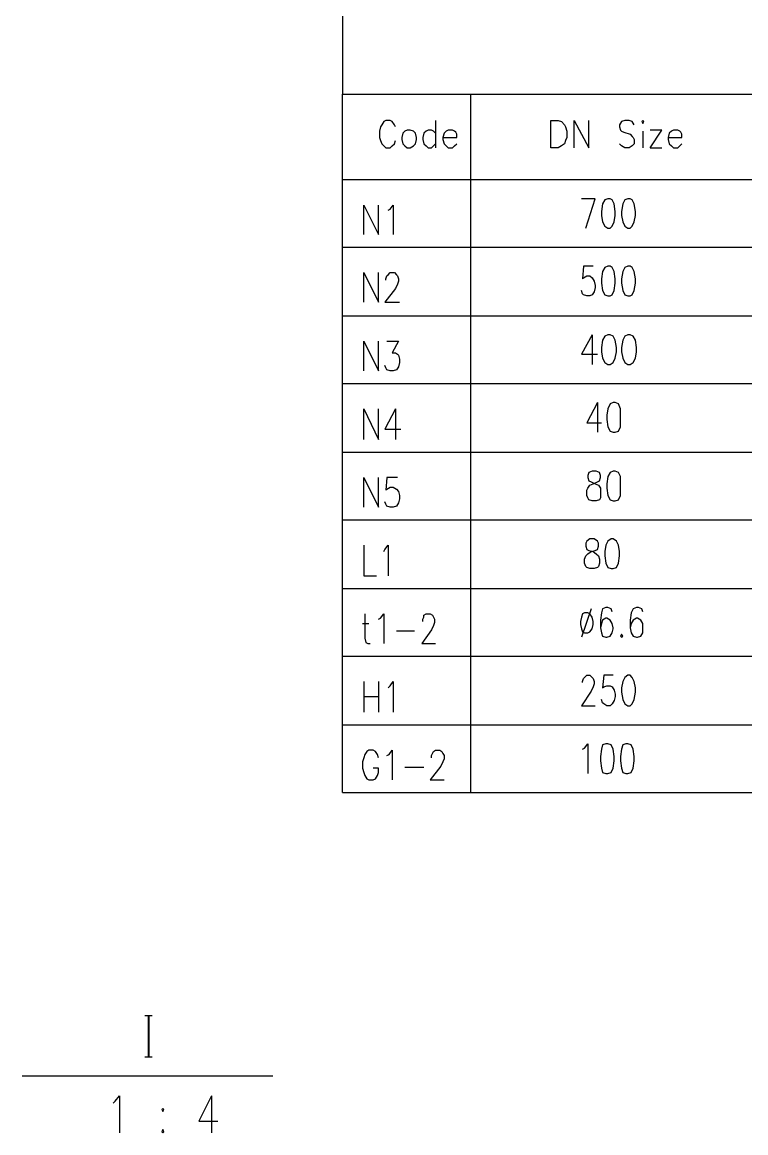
# Model space of a CAD drawing. Extents: x 0.3 to 16.2, y 0.3 to 22.9.
# Drawn here: x 10.133 to 12.415, y 14.13 to 17.633 of the extents above; entities that cross this region are included whole.
import ezdxf

# ---------------------------------------------------------------- set-up
doc = ezdxf.new("R2010")
doc.units = 0
doc.header["$MEASUREMENT"] = 0
doc.linetypes.add('AUSGEZOGEN', pattern=[0])
doc.layers.get('0').update_dxf_attribs({"linetype": 'AUSGEZOGEN'})

msp = doc.modelspace()

# ---------------------------------------------------------------- linework, layer by layer
for points in [[(11.1433, 22.63), (11.1433, 17.4067)], [(11.1433, 17.4067), (15.9833, 17.4067)], [(11.1433, 15.2033), (11.1433, 17.4067)], [(11.5467, 17.4067), (11.5467, 17.1367)], [(11.31, 17.3033), (11.3067, 17.31), (11.3067, 17.31), (11.3, 17.32), (11.3, 17.32), (11.2933, 17.3233), (11.2933, 17.3233), (11.28, 17.3233), (11.28, 17.3233), (11.2733, 17.32), (11.2733, 17.32), (11.2667, 17.31), (11.2667, 17.31), (11.2633, 17.3033), (11.2633, 17.3033), (11.26, 17.29), (11.26, 17.29), (11.26, 17.27), (11.26, 17.27), (11.2633, 17.26), (11.2633, 17.26), (11.2667, 17.25), (11.2667, 17.25), (11.2733, 17.2433), (11.2733, 17.2433), (11.28, 17.2367), (11.28, 17.2367), (11.2933, 17.2367), (11.2933, 17.2367), (11.3, 17.2433), (11.3, 17.2433), (11.3067, 17.25), (11.3067, 17.25), (11.31, 17.26)], [(11.4367, 17.3233), (11.4367, 17.2367)], [(11.8, 17.2367), (11.8, 17.3233), (11.8, 17.3233), (11.8233, 17.3233), (11.8233, 17.3233), (11.8333, 17.32), (11.8333, 17.32), (11.8433, 17.31), (11.8433, 17.31), (11.8467, 17.3033), (11.8467, 17.3033), (11.85, 17.29), (11.85, 17.29), (11.85, 17.27), (11.85, 17.27), (11.8467, 17.26), (11.8467, 17.26), (11.8433, 17.25), (11.8433, 17.25), (11.8333, 17.2433), (11.8333, 17.2433), (11.8233, 17.2367), (11.8233, 17.2367), (11.8, 17.2367), (11.8, 17.2367)], [(11.8733, 17.2367), (11.8733, 17.3233), (11.8733, 17.3233), (11.92, 17.2367), (11.92, 17.2367), (11.92, 17.3233)], [(12.0633, 17.31), (12.0567, 17.32), (12.0567, 17.32), (12.0467, 17.3233), (12.0467, 17.3233), (12.0333, 17.3233), (12.0333, 17.3233), (12.0233, 17.32), (12.0233, 17.32), (12.0167, 17.31), (12.0167, 17.31), (12.0167, 17.3033), (12.0167, 17.3033), (12.02, 17.2933), (12.02, 17.2933), (12.0233, 17.29), (12.0233, 17.29), (12.03, 17.2867), (12.03, 17.2867), (12.05, 17.28), (12.05, 17.28), (12.0567, 17.2733), (12.0567, 17.2733), (12.06, 17.27), (12.06, 17.27), (12.0633, 17.2633), (12.0633, 17.2633), (12.0633, 17.25), (12.0633, 17.25), (12.0567, 17.2433), (12.0567, 17.2433), (12.0467, 17.2367), (12.0467, 17.2367), (12.0333, 17.2367), (12.0333, 17.2367), (12.0233, 17.2433), (12.0233, 17.2433), (12.0167, 17.25)], [(12.0867, 17.32), (12.09, 17.3133), (12.09, 17.3133), (12.0933, 17.32), (12.0933, 17.32), (12.09, 17.3233), (12.09, 17.3233), (12.0867, 17.32), (12.0867, 17.32)], [(11.3467, 17.2933), (11.34, 17.29), (11.34, 17.29), (11.3333, 17.2833), (11.3333, 17.2833), (11.33, 17.27), (11.33, 17.27), (11.33, 17.2633), (11.33, 17.2633), (11.3333, 17.25), (11.3333, 17.25), (11.34, 17.2433), (11.34, 17.2433), (11.3467, 17.2367), (11.3467, 17.2367), (11.3567, 17.2367), (11.3567, 17.2367), (11.3667, 17.2433), (11.3667, 17.2433), (11.3733, 17.25), (11.3733, 17.25), (11.3767, 17.2633), (11.3767, 17.2633), (11.3767, 17.27), (11.3767, 17.27), (11.3733, 17.2833), (11.3733, 17.2833), (11.3667, 17.29), (11.3667, 17.29), (11.3567, 17.2933), (11.3567, 17.2933), (11.3467, 17.2933), (11.3467, 17.2933)], [(11.4367, 17.2833), (11.43, 17.29), (11.43, 17.29), (11.4233, 17.2933), (11.4233, 17.2933), (11.4133, 17.2933), (11.4133, 17.2933), (11.4067, 17.29), (11.4067, 17.29), (11.4, 17.2833), (11.4, 17.2833), (11.3967, 17.27), (11.3967, 17.27), (11.3967, 17.2633), (11.3967, 17.2633), (11.4, 17.25), (11.4, 17.25), (11.4067, 17.2433), (11.4067, 17.2433), (11.4133, 17.2367), (11.4133, 17.2367), (11.4233, 17.2367), (11.4233, 17.2367), (11.43, 17.2433), (11.43, 17.2433), (11.4367, 17.25)], [(11.46, 17.27), (11.5033, 17.27), (11.5033, 17.27), (11.5033, 17.28), (11.5033, 17.28), (11.5, 17.2867), (11.5, 17.2867), (11.4967, 17.29), (11.4967, 17.29), (11.49, 17.2933), (11.49, 17.2933), (11.4767, 17.2933), (11.4767, 17.2933), (11.47, 17.29), (11.47, 17.29), (11.4633, 17.2833), (11.4633, 17.2833), (11.46, 17.27), (11.46, 17.27), (11.46, 17.2633), (11.46, 17.2633), (11.4633, 17.25), (11.4633, 17.25), (11.47, 17.2433), (11.47, 17.2433), (11.4767, 17.2367), (11.4767, 17.2367), (11.49, 17.2367), (11.49, 17.2367), (11.4967, 17.2433), (11.4967, 17.2433), (11.5033, 17.25)], [(12.09, 17.29), (12.09, 17.2367)], [(12.1133, 17.2367), (12.15, 17.2933), (12.15, 17.2933), (12.1133, 17.2933)], [(12.17, 17.27), (12.2133, 17.27), (12.2133, 17.27), (12.2133, 17.28), (12.2133, 17.28), (12.21, 17.2867), (12.21, 17.2867), (12.2067, 17.29), (12.2067, 17.29), (12.2, 17.2933), (12.2, 17.2933), (12.1867, 17.2933), (12.1867, 17.2933), (12.18, 17.29), (12.18, 17.29), (12.1733, 17.2833), (12.1733, 17.2833), (12.17, 17.27), (12.17, 17.27), (12.17, 17.2633), (12.17, 17.2633), (12.1733, 17.25), (12.1733, 17.25), (12.18, 17.2433), (12.18, 17.2433), (12.1867, 17.2367), (12.1867, 17.2367), (12.2, 17.2367), (12.2, 17.2367), (12.2067, 17.2433), (12.2067, 17.2433), (12.2133, 17.25)], [(12.1133, 17.2367), (12.15, 17.2367)], [(11.1433, 17.1367), (15.9833, 17.1367)], [(11.5467, 17.1367), (11.5467, 15.2033)], [(11.91, 16.9833), (11.94, 17.0767), (11.94, 17.0767), (11.8967, 17.0767)], [(11.98, 17.0767), (11.97, 17.0733), (11.97, 17.0733), (11.9633, 17.06), (11.9633, 17.06), (11.96, 17.0367), (11.96, 17.0367), (11.96, 17.0233), (11.96, 17.0233), (11.9633, 17.0033), (11.9633, 17.0033), (11.97, 16.99), (11.97, 16.99), (11.98, 16.9833), (11.98, 16.9833), (11.9867, 16.9833), (11.9867, 16.9833), (11.9933, 16.99), (11.9933, 16.99), (12, 17.0033), (12, 17.0033), (12.0033, 17.0233), (12.0033, 17.0233), (12.0033, 17.0367), (12.0033, 17.0367), (12, 17.06), (12, 17.06), (11.9933, 17.0733), (11.9933, 17.0733), (11.9867, 17.0767), (11.9867, 17.0767), (11.98, 17.0767), (11.98, 17.0767)], [(12.0433, 17.0767), (12.0333, 17.0733), (12.0333, 17.0733), (12.0267, 17.06), (12.0267, 17.06), (12.0233, 17.0367), (12.0233, 17.0367), (12.0233, 17.0233), (12.0233, 17.0233), (12.0267, 17.0033), (12.0267, 17.0033), (12.0333, 16.99), (12.0333, 16.99), (12.0433, 16.9833), (12.0433, 16.9833), (12.05, 16.9833), (12.05, 16.9833), (12.0567, 16.99), (12.0567, 16.99), (12.0633, 17.0033), (12.0633, 17.0033), (12.0667, 17.0233), (12.0667, 17.0233), (12.0667, 17.0367), (12.0667, 17.0367), (12.0633, 17.06), (12.0633, 17.06), (12.0567, 17.0733), (12.0567, 17.0733), (12.05, 17.0767), (12.05, 17.0767), (12.0433, 17.0767), (12.0433, 17.0767)], [(11.21, 16.9633), (11.21, 17.0567), (11.21, 17.0567), (11.2567, 16.9633), (11.2567, 16.9633), (11.2567, 17.0567)], [(11.2867, 17.04), (11.2933, 17.0433), (11.2933, 17.0433), (11.3033, 17.0567), (11.3033, 17.0567), (11.3033, 16.9633)], [(11.1433, 16.9233), (15.9833, 16.9233)], [(11.9333, 16.8633), (11.9033, 16.8633), (11.9033, 16.8633), (11.9, 16.8233), (11.9, 16.8233), (11.9033, 16.8267), (11.9033, 16.8267), (11.9133, 16.8333), (11.9133, 16.8333), (11.9233, 16.8333), (11.9233, 16.8333), (11.93, 16.8267), (11.93, 16.8267), (11.9367, 16.8167), (11.9367, 16.8167), (11.94, 16.8033), (11.94, 16.8033), (11.94, 16.7967), (11.94, 16.7967), (11.9367, 16.7833), (11.9367, 16.7833), (11.93, 16.7733), (11.93, 16.7733), (11.9233, 16.77), (11.9233, 16.77), (11.9133, 16.77), (11.9133, 16.77), (11.9033, 16.7733), (11.9033, 16.7733), (11.9, 16.7767), (11.9, 16.7767), (11.8967, 16.7867)], [(11.98, 16.8633), (11.97, 16.86), (11.97, 16.86), (11.9633, 16.8467), (11.9633, 16.8467), (11.96, 16.8233), (11.96, 16.8233), (11.96, 16.81), (11.96, 16.81), (11.9633, 16.7867), (11.9633, 16.7867), (11.97, 16.7733), (11.97, 16.7733), (11.98, 16.77), (11.98, 16.77), (11.9867, 16.77), (11.9867, 16.77), (11.9933, 16.7733), (11.9933, 16.7733), (12, 16.7867), (12, 16.7867), (12.0033, 16.81), (12.0033, 16.81), (12.0033, 16.8233), (12.0033, 16.8233), (12, 16.8467), (12, 16.8467), (11.9933, 16.86), (11.9933, 16.86), (11.9867, 16.8633), (11.9867, 16.8633), (11.98, 16.8633), (11.98, 16.8633)], [(12.0433, 16.8633), (12.0333, 16.86), (12.0333, 16.86), (12.0267, 16.8467), (12.0267, 16.8467), (12.0233, 16.8233), (12.0233, 16.8233), (12.0233, 16.81), (12.0233, 16.81), (12.0267, 16.7867), (12.0267, 16.7867), (12.0333, 16.7733), (12.0333, 16.7733), (12.0433, 16.77), (12.0433, 16.77), (12.05, 16.77), (12.05, 16.77), (12.0567, 16.7733), (12.0567, 16.7733), (12.0633, 16.7867), (12.0633, 16.7867), (12.0667, 16.81), (12.0667, 16.81), (12.0667, 16.8233), (12.0667, 16.8233), (12.0633, 16.8467), (12.0633, 16.8467), (12.0567, 16.86), (12.0567, 16.86), (12.05, 16.8633), (12.05, 16.8633), (12.0433, 16.8633), (12.0433, 16.8633)], [(11.21, 16.75), (11.21, 16.8433), (11.21, 16.8433), (11.2567, 16.75), (11.2567, 16.75), (11.2567, 16.8433)], [(11.28, 16.82), (11.28, 16.8233), (11.28, 16.8233), (11.2833, 16.8333), (11.2833, 16.8333), (11.2867, 16.8367), (11.2867, 16.8367), (11.2933, 16.8433), (11.2933, 16.8433), (11.3067, 16.8433), (11.3067, 16.8433), (11.3133, 16.8367), (11.3133, 16.8367), (11.3167, 16.8333), (11.3167, 16.8333), (11.32, 16.8233), (11.32, 16.8233), (11.32, 16.8167), (11.32, 16.8167), (11.3167, 16.8067), (11.3167, 16.8067), (11.31, 16.7933), (11.31, 16.7933), (11.2767, 16.75), (11.2767, 16.75), (11.3233, 16.75)], [(11.1433, 16.7067), (15.9833, 16.7067)], [(11.93, 16.6467), (11.8967, 16.5867), (11.8967, 16.5867), (11.9467, 16.5867)], [(11.93, 16.6467), (11.93, 16.5533)], [(11.98, 16.6467), (11.97, 16.6433), (11.97, 16.6433), (11.9633, 16.63), (11.9633, 16.63), (11.96, 16.6067), (11.96, 16.6067), (11.96, 16.5933), (11.96, 16.5933), (11.9633, 16.5733), (11.9633, 16.5733), (11.97, 16.56), (11.97, 16.56), (11.98, 16.5533), (11.98, 16.5533), (11.9867, 16.5533), (11.9867, 16.5533), (11.9967, 16.56), (11.9967, 16.56), (12.0033, 16.5733), (12.0033, 16.5733), (12.0067, 16.5933), (12.0067, 16.5933), (12.0067, 16.6067), (12.0067, 16.6067), (12.0033, 16.63), (12.0033, 16.63), (11.9967, 16.6433), (11.9967, 16.6433), (11.9867, 16.6467), (11.9867, 16.6467), (11.98, 16.6467), (11.98, 16.6467)], [(12.0433, 16.6467), (12.0333, 16.6433), (12.0333, 16.6433), (12.0267, 16.63), (12.0267, 16.63), (12.0233, 16.6067), (12.0233, 16.6067), (12.0233, 16.5933), (12.0233, 16.5933), (12.0267, 16.5733), (12.0267, 16.5733), (12.0333, 16.56), (12.0333, 16.56), (12.0433, 16.5533), (12.0433, 16.5533), (12.05, 16.5533), (12.05, 16.5533), (12.06, 16.56), (12.06, 16.56), (12.0667, 16.5733), (12.0667, 16.5733), (12.07, 16.5933), (12.07, 16.5933), (12.07, 16.6067), (12.07, 16.6067), (12.0667, 16.63), (12.0667, 16.63), (12.06, 16.6433), (12.06, 16.6433), (12.05, 16.6467), (12.05, 16.6467), (12.0433, 16.6467), (12.0433, 16.6467)], [(11.21, 16.5333), (11.21, 16.6267), (11.21, 16.6267), (11.2567, 16.5333), (11.2567, 16.5333), (11.2567, 16.6267)], [(11.2833, 16.6267), (11.32, 16.6267), (11.32, 16.6267), (11.3, 16.59), (11.3, 16.59), (11.31, 16.59), (11.31, 16.59), (11.3167, 16.5867), (11.3167, 16.5867), (11.32, 16.5833), (11.32, 16.5833), (11.3233, 16.57), (11.3233, 16.57), (11.3233, 16.56), (11.3233, 16.56), (11.32, 16.5467), (11.32, 16.5467), (11.3133, 16.5367), (11.3133, 16.5367), (11.3033, 16.5333), (11.3033, 16.5333), (11.2933, 16.5333), (11.2933, 16.5333), (11.2833, 16.5367), (11.2833, 16.5367), (11.28, 16.5433), (11.28, 16.5433), (11.2767, 16.55)], [(11.1433, 16.4933), (15.9833, 16.4933)], [(11.9467, 16.4333), (11.9133, 16.37), (11.9133, 16.37), (11.96, 16.37)], [(11.9467, 16.4333), (11.9467, 16.34)], [(11.9967, 16.4333), (11.9867, 16.43), (11.9867, 16.43), (11.98, 16.4133), (11.98, 16.4133), (11.9767, 16.3933), (11.9767, 16.3933), (11.9767, 16.38), (11.9767, 16.38), (11.98, 16.3567), (11.98, 16.3567), (11.9867, 16.3433), (11.9867, 16.3433), (11.9967, 16.34), (11.9967, 16.34), (12.0033, 16.34), (12.0033, 16.34), (12.0133, 16.3433), (12.0133, 16.3433), (12.02, 16.3567), (12.02, 16.3567), (12.02, 16.4133), (12.02, 16.4133), (12.0133, 16.43), (12.0133, 16.43), (12.0033, 16.4333), (12.0033, 16.4333), (11.9967, 16.4333), (11.9967, 16.4333)], [(11.21, 16.3167), (11.21, 16.4133), (11.21, 16.4133), (11.2567, 16.3167), (11.2567, 16.3167), (11.2567, 16.4133)], [(11.31, 16.4133), (11.2767, 16.35), (11.2767, 16.35), (11.3267, 16.35)], [(11.31, 16.4133), (11.31, 16.3167)], [(11.1433, 16.2767), (15.9833, 16.2767)], [(11.21, 16.1033), (11.21, 16.1967), (11.21, 16.1967), (11.2567, 16.1033), (11.2567, 16.1033), (11.2567, 16.1967)], [(11.3167, 16.1967), (11.2833, 16.1967), (11.2833, 16.1967), (11.28, 16.1567), (11.28, 16.1567), (11.2833, 16.16), (11.2833, 16.16), (11.2933, 16.1667), (11.2933, 16.1667), (11.3033, 16.1667), (11.3033, 16.1667), (11.3133, 16.16), (11.3133, 16.16), (11.32, 16.1533), (11.32, 16.1533), (11.3233, 16.14), (11.3233, 16.14), (11.3233, 16.13), (11.3233, 16.13), (11.32, 16.1167), (11.32, 16.1167), (11.3133, 16.1067), (11.3133, 16.1067), (11.3033, 16.1033), (11.3033, 16.1033), (11.2933, 16.1033), (11.2933, 16.1033), (11.2833, 16.1067), (11.2833, 16.1067), (11.28, 16.1133), (11.28, 16.1133), (11.2767, 16.12)], [(11.93, 16.2167), (11.92, 16.2133), (11.92, 16.2133), (11.9167, 16.2033), (11.9167, 16.2033), (11.9167, 16.1967), (11.9167, 16.1967), (11.92, 16.1867), (11.92, 16.1867), (11.9267, 16.1833), (11.9267, 16.1833), (11.94, 16.1767), (11.94, 16.1767), (11.95, 16.1733), (11.95, 16.1733), (11.9567, 16.1633), (11.9567, 16.1633), (11.9567, 16.1333), (11.9567, 16.1333), (11.9533, 16.1267), (11.9533, 16.1267), (11.9433, 16.1233), (11.9433, 16.1233), (11.93, 16.1233), (11.93, 16.1233), (11.92, 16.1267), (11.92, 16.1267), (11.9167, 16.1333), (11.9167, 16.1333), (11.9133, 16.14), (11.9133, 16.14), (11.9133, 16.1567), (11.9133, 16.1567), (11.9167, 16.1633), (11.9167, 16.1633), (11.9233, 16.1733), (11.9233, 16.1733), (11.9333, 16.1767), (11.9333, 16.1767), (11.9467, 16.1833), (11.9467, 16.1833), (11.9533, 16.1867), (11.9533, 16.1867), (11.9567, 16.1967), (11.9567, 16.1967), (11.9567, 16.2033), (11.9567, 16.2033), (11.9533, 16.2133), (11.9533, 16.2133), (11.9433, 16.2167), (11.9433, 16.2167), (11.93, 16.2167), (11.93, 16.2167)], [(11.9967, 16.2167), (11.9867, 16.2133), (11.9867, 16.2133), (11.98, 16.2), (11.98, 16.2), (11.9767, 16.1767), (11.9767, 16.1767), (11.9767, 16.1633), (11.9767, 16.1633), (11.98, 16.14), (11.98, 16.14), (11.9867, 16.1267), (11.9867, 16.1267), (11.9967, 16.1233), (11.9967, 16.1233), (12.0033, 16.1233), (12.0033, 16.1233), (12.0133, 16.1267), (12.0133, 16.1267), (12.02, 16.14), (12.02, 16.14), (12.02, 16.2), (12.02, 16.2), (12.0133, 16.2133), (12.0133, 16.2133), (12.0033, 16.2167), (12.0033, 16.2167), (11.9967, 16.2167), (11.9967, 16.2167)], [(11.1433, 16.0633), (15.9833, 16.0633)], [(11.21, 15.9833), (11.21, 15.8867), (11.21, 15.8867), (11.25, 15.8867)], [(11.2733, 15.9633), (11.2767, 15.97), (11.2767, 15.97), (11.2867, 15.9833), (11.2867, 15.9833), (11.2867, 15.8867)], [(11.9233, 16.0033), (11.9133, 15.9967), (11.9133, 15.9967), (11.91, 15.99), (11.91, 15.99), (11.91, 15.98), (11.91, 15.98), (11.9133, 15.97), (11.9133, 15.97), (11.92, 15.9667), (11.92, 15.9667), (11.9333, 15.9633), (11.9333, 15.9633), (11.9433, 15.9567), (11.9433, 15.9567), (11.95, 15.95), (11.95, 15.95), (11.9533, 15.94), (11.9533, 15.94), (11.9533, 15.9267), (11.9533, 15.9267), (11.95, 15.9167), (11.95, 15.9167), (11.9467, 15.9133), (11.9467, 15.9133), (11.9367, 15.91), (11.9367, 15.91), (11.9233, 15.91), (11.9233, 15.91), (11.9133, 15.9133), (11.9133, 15.9133), (11.91, 15.9167), (11.91, 15.9167), (11.9067, 15.9267), (11.9067, 15.9267), (11.9067, 15.94), (11.9067, 15.94), (11.91, 15.95), (11.91, 15.95), (11.9167, 15.9567), (11.9167, 15.9567), (11.9267, 15.9633), (11.9267, 15.9633), (11.94, 15.9667), (11.94, 15.9667), (11.9467, 15.97), (11.9467, 15.97), (11.95, 15.98), (11.95, 15.98), (11.95, 15.99), (11.95, 15.99), (11.9467, 15.9967), (11.9467, 15.9967), (11.9367, 16.0033), (11.9367, 16.0033), (11.9233, 16.0033), (11.9233, 16.0033)], [(11.99, 16.0033), (11.98, 15.9967), (11.98, 15.9967), (11.9733, 15.9833), (11.9733, 15.9833), (11.97, 15.9633), (11.97, 15.9633), (11.97, 15.95), (11.97, 15.95), (11.9733, 15.9267), (11.9733, 15.9267), (11.98, 15.9133), (11.98, 15.9133), (11.99, 15.91), (11.99, 15.91), (11.9967, 15.91), (11.9967, 15.91), (12.0067, 15.9133), (12.0067, 15.9133), (12.0133, 15.9267), (12.0133, 15.9267), (12.0167, 15.95), (12.0167, 15.95), (12.0167, 15.9633), (12.0167, 15.9633), (12.0133, 15.9833), (12.0133, 15.9833), (12.0067, 15.9967), (12.0067, 15.9967), (11.9967, 16.0033), (11.9967, 16.0033), (11.99, 16.0033), (11.99, 16.0033)], [(11.1433, 15.8467), (15.9833, 15.8467)], [(11.2133, 15.7667), (11.2133, 15.69), (11.2133, 15.69), (11.2167, 15.6767), (11.2167, 15.6767), (11.2233, 15.6733), (11.2233, 15.6733), (11.23, 15.6733)], [(11.2567, 15.75), (11.2633, 15.7533), (11.2633, 15.7533), (11.2733, 15.7667), (11.2733, 15.7667), (11.2733, 15.6733)], [(11.3967, 15.7433), (11.3967, 15.75), (11.3967, 15.75), (11.4, 15.7567), (11.4, 15.7567), (11.4, 15.7633), (11.4, 15.7633), (11.4067, 15.7667), (11.4067, 15.7667), (11.42, 15.7667), (11.42, 15.7667), (11.4267, 15.7633), (11.4267, 15.7633), (11.43, 15.7567), (11.43, 15.7567), (11.4333, 15.75), (11.4333, 15.75), (11.4333, 15.74), (11.4333, 15.74), (11.43, 15.73), (11.43, 15.73), (11.4233, 15.7167), (11.4233, 15.7167), (11.3933, 15.6733), (11.3933, 15.6733), (11.4367, 15.6733)], [(11.9067, 15.77), (11.9, 15.7667), (11.9, 15.7667), (11.8967, 15.7567), (11.8967, 15.7567), (11.8933, 15.7433), (11.8933, 15.7433), (11.8933, 15.7333), (11.8933, 15.7333), (11.8967, 15.72), (11.8967, 15.72), (11.9, 15.71), (11.9, 15.71), (11.9067, 15.7067), (11.9067, 15.7067), (11.9167, 15.7067), (11.9167, 15.7067), (11.9233, 15.71), (11.9233, 15.71), (11.93, 15.72), (11.93, 15.72), (11.9333, 15.7333), (11.9333, 15.7333), (11.9333, 15.7433), (11.9333, 15.7433), (11.93, 15.7567), (11.93, 15.7567), (11.9233, 15.7667), (11.9233, 15.7667), (11.9167, 15.77), (11.9167, 15.77), (11.9067, 15.77), (11.9067, 15.77)], [(11.9267, 15.7833), (11.8967, 15.6933)], [(11.9933, 15.7733), (11.99, 15.7833), (11.99, 15.7833), (11.98, 15.7867), (11.98, 15.7867), (11.9733, 15.7867), (11.9733, 15.7867), (11.9633, 15.7833), (11.9633, 15.7833), (11.96, 15.77), (11.96, 15.77), (11.9567, 15.7467), (11.9567, 15.7467), (11.9567, 15.7233), (11.9567, 15.7233), (11.96, 15.7067), (11.96, 15.7067), (11.9633, 15.6967), (11.9633, 15.6967), (11.9733, 15.6933), (11.9733, 15.6933), (11.9767, 15.6933), (11.9767, 15.6933), (11.9867, 15.6967), (11.9867, 15.6967), (11.9933, 15.7067), (11.9933, 15.7067), (11.9967, 15.72), (11.9967, 15.72), (11.9967, 15.7233), (11.9967, 15.7233), (11.9933, 15.7367), (11.9933, 15.7367), (11.9867, 15.7467), (11.9867, 15.7467), (11.9767, 15.7533), (11.9767, 15.7533), (11.9733, 15.7533), (11.9733, 15.7533), (11.9633, 15.7467), (11.9633, 15.7467), (11.96, 15.7367), (11.96, 15.7367), (11.9567, 15.7233)], [(12.09, 15.7733), (12.0867, 15.7833), (12.0867, 15.7833), (12.0767, 15.7867), (12.0767, 15.7867), (12.07, 15.7867), (12.07, 15.7867), (12.06, 15.7833), (12.06, 15.7833), (12.0533, 15.77), (12.0533, 15.77), (12.05, 15.7467), (12.05, 15.7467), (12.05, 15.7233), (12.05, 15.7233), (12.0533, 15.7067), (12.0533, 15.7067), (12.06, 15.6967), (12.06, 15.6967), (12.07, 15.6933), (12.07, 15.6933), (12.0733, 15.6933), (12.0733, 15.6933), (12.0833, 15.6967), (12.0833, 15.6967), (12.09, 15.7067), (12.09, 15.7067), (12.09, 15.7367), (12.09, 15.7367), (12.0833, 15.7467), (12.0833, 15.7467), (12.0733, 15.7533), (12.0733, 15.7533), (12.07, 15.7533), (12.07, 15.7533), (12.06, 15.7467), (12.06, 15.7467), (12.0533, 15.7367), (12.0533, 15.7367), (12.05, 15.7233)], [(11.2067, 15.7367), (11.2267, 15.7367)], [(11.3133, 15.7133), (11.37, 15.7133)], [(12.0233, 15.7033), (12.02, 15.6967), (12.02, 15.6967), (12.0233, 15.6933), (12.0233, 15.6933), (12.0267, 15.6967), (12.0267, 15.6967), (12.0233, 15.7033), (12.0233, 15.7033)], [(11.1433, 15.6333), (15.9833, 15.6333)], [(11.9, 15.55), (11.9, 15.5533), (11.9, 15.5533), (11.9033, 15.5633), (11.9033, 15.5633), (11.9067, 15.5667), (11.9067, 15.5667), (11.9133, 15.5733), (11.9133, 15.5733), (11.9233, 15.5733), (11.9233, 15.5733), (11.93, 15.5667), (11.93, 15.5667), (11.9333, 15.5633), (11.9333, 15.5633), (11.9367, 15.5533), (11.9367, 15.5533), (11.9367, 15.5467), (11.9367, 15.5467), (11.9333, 15.5367), (11.9333, 15.5367), (11.9267, 15.5233), (11.9267, 15.5233), (11.8967, 15.4767), (11.8967, 15.4767), (11.94, 15.4767)], [(11.9967, 15.5733), (11.9667, 15.5733), (11.9667, 15.5733), (11.9633, 15.5333), (11.9633, 15.5333), (11.9667, 15.5367), (11.9667, 15.5367), (11.9767, 15.54), (11.9767, 15.54), (11.9867, 15.54), (11.9867, 15.54), (11.9933, 15.5367), (11.9933, 15.5367), (12, 15.5267), (12, 15.5267), (12.0033, 15.5133), (12.0033, 15.5133), (12.0033, 15.5067), (12.0033, 15.5067), (12, 15.4933), (12, 15.4933), (11.9933, 15.4833), (11.9933, 15.4833), (11.9867, 15.4767), (11.9867, 15.4767), (11.9767, 15.4767), (11.9767, 15.4767), (11.9667, 15.4833), (11.9667, 15.4833), (11.9633, 15.4867), (11.9633, 15.4867), (11.96, 15.4967)], [(12.0433, 15.5733), (12.0333, 15.5667), (12.0333, 15.5667), (12.0267, 15.5533), (12.0267, 15.5533), (12.0233, 15.5333), (12.0233, 15.5333), (12.0233, 15.52), (12.0233, 15.52), (12.0267, 15.4967), (12.0267, 15.4967), (12.0333, 15.4833), (12.0333, 15.4833), (12.0433, 15.4767), (12.0433, 15.4767), (12.05, 15.4767), (12.05, 15.4767), (12.0567, 15.4833), (12.0567, 15.4833), (12.0633, 15.4967), (12.0633, 15.4967), (12.0667, 15.52), (12.0667, 15.52), (12.0667, 15.5333), (12.0667, 15.5333), (12.0633, 15.5533), (12.0633, 15.5533), (12.0567, 15.5667), (12.0567, 15.5667), (12.05, 15.5733), (12.05, 15.5733), (12.0433, 15.5733), (12.0433, 15.5733)], [(11.21, 15.5533), (11.21, 15.4567)], [(11.2567, 15.5533), (11.2567, 15.4567)], [(11.2867, 15.5333), (11.2933, 15.54), (11.2933, 15.54), (11.3033, 15.5533), (11.3033, 15.5533), (11.3033, 15.4567)], [(11.21, 15.5067), (11.2567, 15.5067)], [(11.1433, 15.4167), (15.9833, 15.4167)], [(11.9, 15.34), (11.9067, 15.3433), (11.9067, 15.3433), (11.9167, 15.3567), (11.9167, 15.3567), (11.9167, 15.2633)], [(11.9733, 15.3567), (11.9633, 15.3533), (11.9633, 15.3533), (11.96, 15.34), (11.96, 15.34), (11.9567, 15.3167), (11.9567, 15.3167), (11.9567, 15.3033), (11.9567, 15.3033), (11.96, 15.28), (11.96, 15.28), (11.9633, 15.2667), (11.9633, 15.2667), (11.9733, 15.2633), (11.9733, 15.2633), (11.98, 15.2633), (11.98, 15.2633), (11.99, 15.2667), (11.99, 15.2667), (11.9967, 15.28), (11.9967, 15.28), (12, 15.3033), (12, 15.3033), (12, 15.3167), (12, 15.3167), (11.9967, 15.34), (11.9967, 15.34), (11.99, 15.3533), (11.99, 15.3533), (11.98, 15.3567), (11.98, 15.3567), (11.9733, 15.3567), (11.9733, 15.3567)], [(12.0367, 15.3567), (12.0267, 15.3533), (12.0267, 15.3533), (12.0233, 15.34), (12.0233, 15.34), (12.02, 15.3167), (12.02, 15.3167), (12.02, 15.3033), (12.02, 15.3033), (12.0233, 15.28), (12.0233, 15.28), (12.0267, 15.2667), (12.0267, 15.2667), (12.0367, 15.2633), (12.0367, 15.2633), (12.0433, 15.2633), (12.0433, 15.2633), (12.0533, 15.2667), (12.0533, 15.2667), (12.06, 15.28), (12.06, 15.28), (12.0633, 15.3033), (12.0633, 15.3033), (12.0633, 15.3167), (12.0633, 15.3167), (12.06, 15.34), (12.06, 15.34), (12.0533, 15.3533), (12.0533, 15.3533), (12.0433, 15.3567), (12.0433, 15.3567), (12.0367, 15.3567), (12.0367, 15.3567)], [(11.2567, 15.3133), (11.2533, 15.3233), (11.2533, 15.3233), (11.2467, 15.3333), (11.2467, 15.3333), (11.24, 15.3367), (11.24, 15.3367), (11.2267, 15.3367), (11.2267, 15.3367), (11.22, 15.3333), (11.22, 15.3333), (11.2133, 15.3233), (11.2133, 15.3233), (11.21, 15.3133), (11.21, 15.3133), (11.2067, 15.3), (11.2067, 15.3), (11.2067, 15.28), (11.2067, 15.28), (11.21, 15.2667), (11.21, 15.2667), (11.2133, 15.2567), (11.2133, 15.2567), (11.22, 15.2467), (11.22, 15.2467), (11.2267, 15.2433), (11.2267, 15.2433), (11.24, 15.2433), (11.24, 15.2433), (11.2467, 15.2467), (11.2467, 15.2467), (11.2533, 15.2567), (11.2533, 15.2567), (11.2567, 15.2667), (11.2567, 15.2667), (11.2567, 15.28), (11.2567, 15.28), (11.24, 15.28)], [(11.2833, 15.32), (11.29, 15.3233), (11.29, 15.3233), (11.3, 15.3367), (11.3, 15.3367), (11.3, 15.2433)], [(11.4233, 15.3133), (11.4233, 15.32), (11.4233, 15.32), (11.4267, 15.3267), (11.4267, 15.3267), (11.43, 15.3333), (11.43, 15.3333), (11.4367, 15.3367), (11.4367, 15.3367), (11.45, 15.3367), (11.45, 15.3367), (11.4567, 15.3333), (11.4567, 15.3333), (11.46, 15.3267), (11.46, 15.3267), (11.4633, 15.32), (11.4633, 15.32), (11.4633, 15.31), (11.4633, 15.31), (11.46, 15.3), (11.46, 15.3), (11.4533, 15.2867), (11.4533, 15.2867), (11.42, 15.2433), (11.42, 15.2433), (11.4633, 15.2433)], [(11.34, 15.2833), (11.4, 15.2833)], [(11.1433, 15.2033), (15.9833, 15.2033)], [(11.1433, 15.2033), (15.9833, 15.2033)], [(10.52, 14.5), (10.5433, 14.5)], [(10.53, 14.5), (10.53, 14.37)], [(10.5333, 14.37), (10.5333, 14.5)], [(10.52, 14.37), (10.5433, 14.37)], [(10.1333, 14.31), (10.9233, 14.31)], [(10.42, 14.2233), (10.4267, 14.23), (10.4267, 14.23), (10.44, 14.2467), (10.44, 14.2467), (10.44, 14.13)], [(10.73, 14.2467), (10.69, 14.1667), (10.69, 14.1667), (10.75, 14.1667)], [(10.73, 14.2467), (10.73, 14.13)], [(10.5767, 14.2067), (10.5733, 14.2033), (10.5733, 14.2033), (10.5767, 14.1967), (10.5767, 14.1967), (10.58, 14.2033), (10.58, 14.2033), (10.5767, 14.2067), (10.5767, 14.2067)], [(10.5767, 14.14), (10.5733, 14.1333), (10.5733, 14.1333), (10.5767, 14.13), (10.5767, 14.13), (10.58, 14.1333), (10.58, 14.1333), (10.5767, 14.14), (10.5767, 14.14)]]:
    msp.add_lwpolyline(points)

doc.saveas('drawing.dxf')
